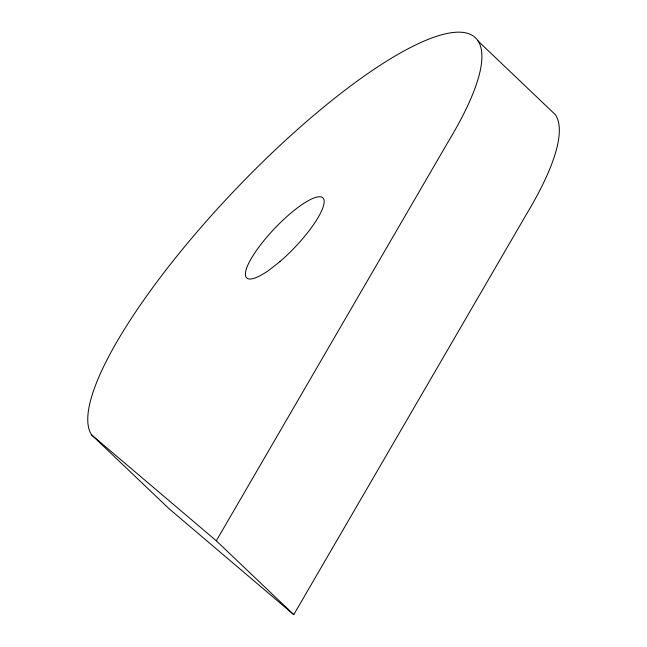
<?xml version="1.0" encoding="UTF-8"?>
<svg xmlns="http://www.w3.org/2000/svg" width="647" height="647" viewBox="0 0 647 647"><rect width="100%" height="100%" fill="white"/><g stroke="black" fill="none" stroke-linecap="round" stroke-linejoin="round"><path stroke-width="0.97" d="M293.778 614.65L216.308 540.811L449.002 140.383A276.334 69.132 -46.4 0 0 322.627 107.952A276.334 69.132 -46.4 0 0 91.559 434.857L169.021 508.696L293.778 614.65L526.464 214.222A276.334 69.132 -46.4 0 0 555.441 114.762L477.979 40.923M91.559 434.857L216.308 540.811M279.941 261.574L269.977 269.467A55.27 13.83 -46.4 0 1 257.894 248.432A55.27 13.83 -46.4 0 1 322.271 197.408A55.27 13.83 -46.4 0 1 279.941 261.574"/></g></svg>
